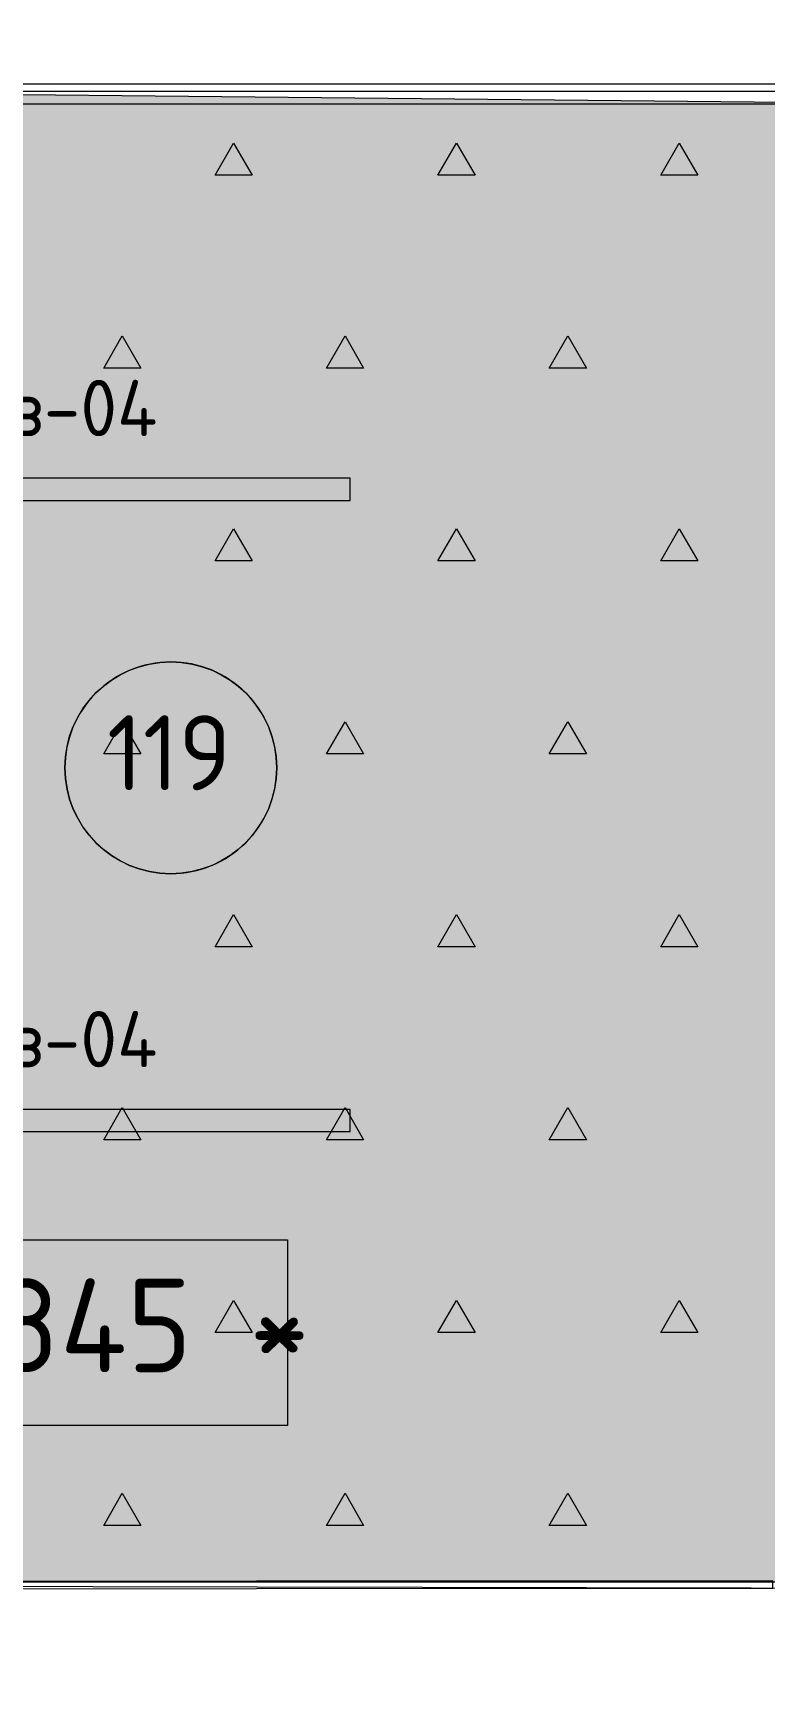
# Model space of a CAD drawing. Header units: millimetres. Extents: x -13069 to 207500, y -71366 to 56785.
# Drawn here: x 137487 to 139457, y 15024 to 19489 of the extents above; entities that cross this region are included whole.
import ezdxf

# ---------------------------------------------------------------- set-up
doc = ezdxf.new("R2010")
doc.units = ezdxf.units.MM
for name, color, linetype, true_color in [('PDF _зоны-номер помещения', 7, 'Continuous', 0xffffff), ('PDF _Ригели', 7, 'Continuous', 0x959595), ('PDF _светильники', 7, 'Continuous', 0xffffff)]:
    doc.layers.add(name, color=color, linetype=linetype, true_color=true_color)
doc.layers.add('PDF _Подложка без мебели', color=7, linetype='Continuous')
doc.layers.add('PDF _Текст', color=7, linetype='Continuous')
doc.layers.add('PDF _Потолки', color=7, linetype='Continuous', lineweight=5, true_color=0x535353)
doc.styles.add('PDF GOST Common', font='GOST_Common.ttf')

msp = doc.modelspace()

# ---------------------------------------------------------------- linework, layer by layer
at = {"layer": 'PDF _зоны-номер помещения', "color": 7, "lineweight": 13}
msp.add_lwpolyline([(137857.423, 17795.642, 0.41431393), (137572.221, 17510.443, 0.41418553), (137857.423, 17225.244, 0.41431618), (138142.622, 17510.443, 0.41444456)], format="xyb", close=True, dxfattribs=at)
at = {"layer": 'PDF _зоны-номер помещения', "color": 7, "lineweight": 0}
msp.add_circle((137857.422, 17510.522), 285.2, dxfattribs=at)
at = {"layer": 'PDF _Подложка без мебели', "lineweight": 18}
for points in [[(135486.622, 22410.943), (135410.621, 22410.943), (135486.622, 22410.943), (135486.622, 22470.941), (135410.621, 22470.941), (135486.622, 22470.941), (135486.622, 22410.943), (135486.622, 22080.941), (136789.421, 22080.941), (136789.421, 19352.841), (149722.02, 19352.841), (149722.02, 22147.842), (149690.422, 22147.842), (149690.519, 22119.644), (149838.92, 22119.644)], [(136789.421, 19352.841), (136789.421, 19332.842), (143299.522, 19332.842)], [(139965.721, 19297.842), (135317.723, 19297.842), (135317.723, 17852.841), (135205.723, 17852.841)], [(135285.722, 15304.141), (135305.723, 15304.141), (135305.723, 15297.644), (139478.523, 15300.244), (139478.523, 15320.242), (135305.723, 15317.642), (135305.723, 16837.841), (135285.722, 16837.841)], [(134988.121, 14719.342), (137486.821, 14714.343), (137486.723, 14679.342), (134988.121, 14684.341), (134988.121, 14719.342), (134988.221, 14739.343), (151827.122, 14705.142), (151828.221, 15275.143), (134988.023, 15309.341), (134986.821, 14739.443)]]:
    msp.add_lwpolyline(points, dxfattribs=at)
at = {"layer": 'PDF _Потолки', "color": 7, "lineweight": 13}
msp.add_lwpolyline([(135305.723, 19344.543), (135305.723, 15317.642), (139960.722, 15317.642), (139965.721, 19297.842)], close=True, dxfattribs=at)
at = {"layer": 'PDF _Потолки', "color": 161, "lineweight": 20, "true_color": 0x40a5ff}
for points in [[(138076.622, 19106.842), (137976.622, 19106.842), (138026.622, 19193.441)], [(138676.622, 19106.842), (138576.622, 19106.842), (138626.622, 19193.441)], [(139276.622, 19106.842), (139176.622, 19106.842), (139226.622, 19193.441)], [(137776.622, 18587.243), (137676.622, 18587.243), (137726.622, 18673.843)], [(138376.622, 18587.243), (138276.622, 18587.243), (138326.622, 18673.843)], [(138976.622, 18587.243), (138876.622, 18587.243), (138926.622, 18673.843)], [(138076.622, 18067.642), (137976.622, 18067.642), (138026.622, 18154.241)], [(138676.622, 18067.642), (138576.622, 18067.642), (138626.622, 18154.241)], [(139276.622, 18067.642), (139176.622, 18067.642), (139226.622, 18154.241)], [(137776.622, 17547.943), (137676.622, 17547.943), (137726.622, 17634.542)], [(138376.622, 17547.943), (138276.622, 17547.943), (138326.622, 17634.542)], [(138976.622, 17547.943), (138876.622, 17547.943), (138926.622, 17634.542)], [(138076.622, 17028.341), (137976.622, 17028.341), (138026.622, 17114.941)], [(138676.622, 17028.341), (138576.622, 17028.341), (138626.622, 17114.941)], [(139276.622, 17028.341), (139176.622, 17028.341), (139226.622, 17114.941)], [(137776.622, 16508.743), (137676.622, 16508.743), (137726.622, 16595.342)], [(138376.622, 16508.743), (138276.622, 16508.743), (138326.622, 16595.342)], [(138976.622, 16508.743), (138876.622, 16508.743), (138926.622, 16595.342)], [(138076.622, 15989.141), (137976.622, 15989.141), (138026.622, 16075.741)], [(138676.622, 15989.141), (138576.622, 15989.141), (138626.622, 16075.741)], [(139276.622, 15989.141), (139176.622, 15989.141), (139226.622, 16075.741)], [(137776.622, 15469.543), (137676.622, 15469.543), (137726.622, 15556.143)], [(138376.622, 15469.543), (138276.622, 15469.543), (138326.622, 15556.143)], [(138976.622, 15469.543), (138876.622, 15469.543), (138926.622, 15556.143)]]:
    msp.add_lwpolyline(points, close=True, dxfattribs=at)
at = {"layer": 'PDF _Потолки', "color": 7, "lineweight": 0, "true_color": 0xffffff, "transparency": 33554559}
msp.add_solid([(135305.723, 19344.543), (139965.721, 19297.842), (135305.723, 15317.642), (139960.722, 15317.642)], dxfattribs=at)
at = {"layer": 'PDF _Ригели', "lineweight": 18}
msp.add_lwpolyline([(136871.821, 15738.641), (136871.821, 16238.641), (138171.821, 16238.641), (138171.821, 15738.641)], close=True, dxfattribs=at)
at = {"layer": 'PDF _светильники', "color": 7, "lineweight": 13}
for points in [[(138340.022, 18290.441), (136840.022, 18290.441), (136840.022, 18230.441), (138340.022, 18230.441)], [(138340.022, 16590.441), (136840.022, 16590.441), (136840.022, 16530.441), (138340.022, 16530.441)]]:
    msp.add_lwpolyline(points, close=True, dxfattribs=at)
at = {"layer": 'PDF _светильники', "color": 53, "lineweight": 0, "true_color": 0xf7e046, "transparency": 33554559}
for points in [[(138340.022, 18290.441), (136840.022, 18290.441), (138340.022, 18230.441), (136840.022, 18230.441)], [(138340.022, 16590.441), (136840.022, 16590.441), (138340.022, 16530.441), (136840.022, 16530.441)]]:
    msp.add_solid(points, dxfattribs=at)

# ---------------------------------------------------------------- texts
at = {"layer": 'PDF _Текст', "attachment_point": 4, "style": 'PDF GOST Common'}
for s, insert, char_height in [('Св-04', (137317.378, 18479.653), 151.5063), ('119', (137685.679, 17551.014), 202.0083), ('Св-04', (137317.378, 16779.621), 151.5063)]:
    msp.add_mtext(s, dxfattribs=dict(at, insert=insert, char_height=char_height))
at = {"layer": 'PDF _Текст', "color": 252, "true_color": 0x959595, "insert": (136966.014, 15978.911), "char_height": 252.5097, "attachment_point": 4, "style": 'PDF GOST Common'}
msp.add_mtext('+2,845 *', dxfattribs=at)

doc.saveas('drawing.dxf')
